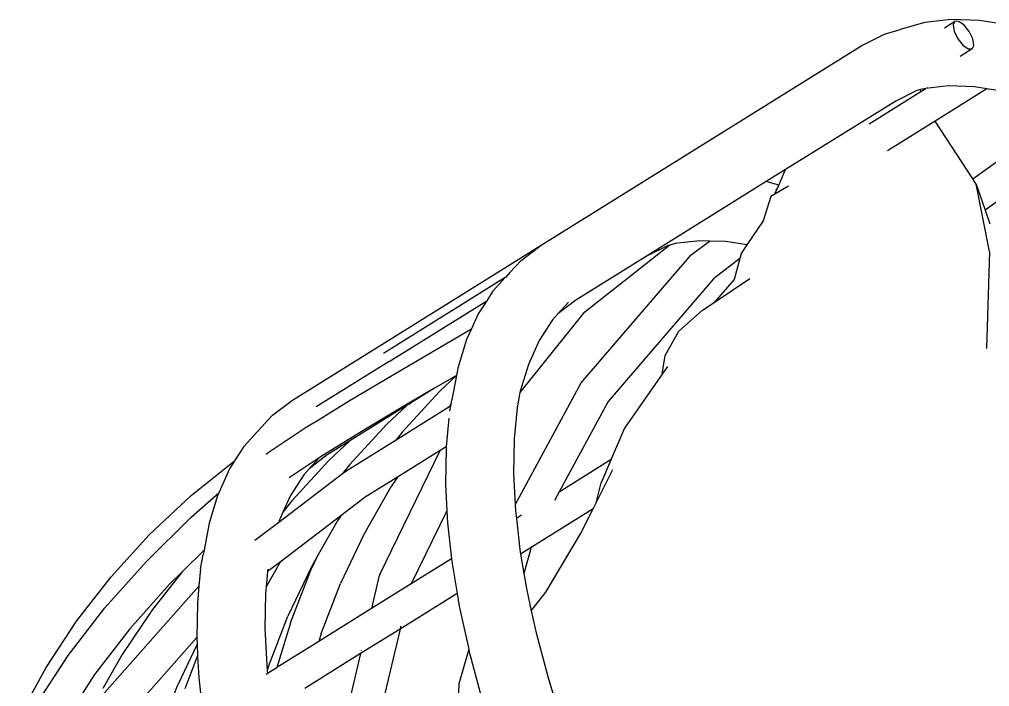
# Model space of a CAD drawing. Header units: millimetres. Extents: x -12551121 to 353735, y 112272 to 285506.
# Drawn here: x -12550907 to -12550387, y 174204 to 174561 of the extents above; entities that cross this region are included whole.
import ezdxf

# ---------------------------------------------------------------- set-up
doc = ezdxf.new("R2010")
doc.units = ezdxf.units.MM
doc.header["$MEASUREMENT"] = 0
doc.layers.add('Edges', color=7, linetype='Continuous')

# ---------------------------------------------------------------- blocks, each defined once
blk = doc.blocks.new('hanging rattan chair pl')
at = {"layer": 'Edges'}
for p, q in [((559.51, 667.63), (544.14, 642.3)), ((558.85, 657.07), (544.47, 628.82)), ((560.33, 621.62), (574.07, 648.59)), ((544.14, 642.3), (530.7, 615.69)), ((544.47, 628.82), (532.12, 598.97)), ((573.34, 627.74), (547.06, 549.45)), ((548.49, 592.96), (560.33, 621.62)), ((558.4, 603.45), (569.02, 621.49)), ((530.7, 615.69), (519.29, 587.87)), ((570.39, 564.21), (586.63, 612.59)), ((545.53, 577.26), (558.4, 603.45)), ((605.43, 608.2), (587.28, 585.71)), ((532.12, 598.97), (521.68, 567.56)), ((538.4, 562.64), (548.49, 592.96)), ((519.29, 587.87), (510, 558.92)), ((573.56, 565.88), (587.28, 585.71)), ((590.95, 583.28), (579.24, 568.76)), ((589.57, 574), (607.36, 581.7)), ((535.97, 553.45), (545.53, 577.26)), ((579.24, 568.76), (589.57, 574)), ((521.68, 567.56), (512.98, 534.64)), ((573.56, 565.88), (579.24, 568.76)), ((535.97, 553.45), (538.4, 562.64)), ((554.41, 554.67), (570.39, 564.21)), ((570.39, 564.21), (571.11, 564.64)), ((571.11, 564.64), (573.56, 565.88)), ((510, 558.92), (502.93, 528.91)), ((531.76, 537.52), (535.97, 553.45)), ((547.06, 549.45), (554.41, 554.67)), ((539.57, 544.12), (547.06, 549.45)), ((539.57, 544.12), (533.66, 539.15)), ((605.96, 541.71), (605.93, 540.81)), ((520.57, 527.9), (531.76, 537.52)), ((531.76, 537.52), (533.66, 539.15)), ((584.27, 530.12), (601.96, 539.09)), ((603, 538.68), (584.85, 516.18)), ((601.96, 539.09), (604.39, 540.14)), ((603, 538.68), (604.39, 540.14)), ((604.39, 540.14), (605.93, 540.81)), ((605.93, 540.81), (605.73, 535.01)), ((512.98, 534.64), (508.99, 515.35)), ((589.57, 517.73), (605.73, 535.01)), ((604.8, 508.54), (605.73, 535.01)), ((502.93, 528.91), (498.39, 499.39)), ((509.56, 516.14), (520.57, 527.9)), ((568.28, 520.57), (584.27, 530.12)), ((621.68, 492.37), (622.91, 527.58)), ((565.3, 518.46), (568.28, 520.57)), ((621.68, 492.37), (655.88, 524.61)), ((500.73, 503.91), (508.99, 515.35)), ((508.99, 515.35), (509.56, 516.14)), ((557.58, 505.33), (565.3, 518.46)), ((558.67, 513.75), (565.3, 518.46)), ((568.37, 492.37), (584.85, 516.18)), ((588.63, 516.69), (569.68, 493.21)), ((588.63, 516.69), (589.57, 517.73)), ((540.76, 511.17), (538.71, 495.27)), ((557.57, 512.97), (558.67, 513.75)), ((557.58, 505.33), (558.67, 513.75)), ((552.33, 464.65), (557.58, 505.33)), ((601.84, 505.38), (583.69, 482.89)), ((601.84, 505.38), (604.8, 508.54)), ((603.64, 475.37), (604.8, 508.54)), ((620.81, 467.42), (664.94, 509.02)), ((494.17, 491.23), (498.39, 499.39)), ((498.39, 499.39), (500.73, 503.91)), ((538.71, 495.27), (533.21, 452.71)), ((537.62, 494.1), (538.71, 495.27)), ((489.97, 478.16), (494.17, 491.23)), ((529.42, 482.75), (535.22, 490.78)), ((532.27, 483.44), (535.22, 490.78)), ((535.22, 490.78), (537.62, 494.1)), ((569.68, 493.21), (564.26, 485.38)), ((564.26, 485.38), (568.37, 492.37)), ((620.47, 491.24), (620.52, 491.28)), ((620.81, 467.42), (621.68, 492.37)), ((553.65, 467.34), (564.26, 485.38)), ((503.48, 481.02), (502, 457.15)), ((503.73, 482.98), (503.48, 481.02)), ((519.6, 459.38), (520.8, 478.62)), ((523.33, 471), (529.42, 482.75)), ((523.37, 455.22), (532.27, 483.44)), ((567.21, 459.08), (583.69, 482.89)), ((489.97, 478.16), (487.34, 469.67)), ((590.94, 463.39), (603.64, 475.37)), ((602.77, 450.22), (603.64, 475.37)), ((487.34, 469.67), (485.61, 456.3)), ((522, 466.84), (523.33, 471)), ((519.6, 459.38), (522, 466.84)), ((520.45, 454.81), (522, 466.84)), ((550.24, 448.48), (552.33, 464.65)), ((552.33, 464.65), (553.65, 467.34)), ((589.98, 462.36), (590.94, 463.39)), ((619.55, 431.46), (620.81, 467.42)), ((619.6, 466.28), (620.63, 467.25)), ((662.03, 454.75), (679.64, 465.84)), ((519.42, 456.34), (519.6, 459.38)), ((589.98, 462.36), (548.59, 401.19)), ((552.49, 434.04), (567.21, 459.08)), ((485.61, 456.3), (480.13, 299.36)), ((502, 457.15), (501.73, 448.47)), ((518.59, 430.15), (519.42, 456.34)), ((519.95, 440.55), (523.37, 455.22)), ((519.95, 440.55), (520.45, 454.81)), ((531.01, 447.2), (533.21, 452.71)), ((533.21, 452.71), (532.85, 449.89)), ((648.54, 440.97), (662.03, 454.75)), ((501.73, 448.47), (501.17, 430.56)), ((532.85, 449.89), (531.76, 418.69)), ((549.53, 428.02), (550.24, 448.48)), ((578.36, 414.15), (602.77, 450.22)), ((601.88, 424.76), (602.77, 450.22)), ((649.14, 441.16), (673.73, 447.75)), ((493.54, 401.12), (495.14, 447.01)), ((522.1, 418.99), (531.01, 447.2)), ((518.68, 404.31), (519.95, 440.55)), ((625.94, 433.82), (648.54, 440.97)), ((648.54, 440.97), (649.14, 441.16)), ((549.53, 428.02), (552.49, 434.04)), ((619.55, 431.46), (625.94, 433.82)), ((501.17, 430.56), (500.76, 403.21)), ((518.19, 403.02), (518.59, 430.15)), ((548.59, 401.19), (549.53, 428.02)), ((604.23, 425.78), (619.55, 431.46)), ((584.09, 417.06), (601.88, 424.76)), ((601.88, 424.76), (604.23, 425.78)), ((518.68, 404.31), (522.1, 418.99)), ((529.84, 413.91), (531.76, 418.69)), ((531.76, 418.69), (530.6, 385.4)), ((578.36, 414.15), (584.09, 417.06)), ((682.37, 411.56), (707.17, 417.13)), ((520.94, 385.69), (529.84, 413.91)), ((565.63, 407.69), (578.36, 414.15)), ((658.81, 405.25), (682.37, 411.56)), ((548.93, 397.72), (565.63, 407.69)), ((485.6, 324.68), (488.29, 401.58)), ((493.54, 401.12), (491.39, 339.51)), ((500.76, 403.21), (500.42, 354.47)), ((518.08, 387.03), (518.19, 403.02)), ((518.08, 387.03), (518.61, 402.29)), ((518.61, 402.29), (518.68, 404.31)), ((518.98, 403.2), (518.61, 402.29)), ((548.46, 397.37), (548.59, 401.19)), ((636.58, 398.22), (647.41, 401.64)), ((647.41, 401.64), (642.57, 389.87)), ((647.41, 401.64), (658.81, 405.25)), ((535.86, 388.44), (548.46, 397.37)), ((548.46, 397.37), (548.93, 397.72)), ((628, 395.04), (636.58, 398.22)), ((600.45, 383.87), (615.78, 390.51)), ((615.78, 390.51), (618.15, 391.39)), ((617.92, 384.74), (628, 395.04)), ((617.92, 384.74), (618.15, 391.39)), ((618.15, 391.39), (628, 395.04)), ((517.99, 373.45), (518.08, 387.03)), ((518.11, 373.55), (520.94, 385.69)), ((529.9, 383.66), (530.6, 385.4)), ((532.66, 385.98), (530.56, 384.21)), ((530.6, 385.4), (530.56, 384.21)), ((642.57, 389.87), (624.76, 358.16)), ((518.11, 373.55), (528.18, 382.21)), ((529.9, 383.66), (528.18, 382.21)), ((530.56, 384.21), (529.9, 383.66)), ((593.84, 380.81), (554.86, 317.49)), ((578.79, 373.18), (593.84, 380.81)), ((593.84, 380.81), (596.48, 382.15)), ((596.48, 382.15), (600.45, 383.87)), ((600.34, 380.64), (600.45, 383.87)), ((616.56, 345.7), (617.92, 384.74)), ((617.56, 384.37), (617.92, 384.74)), ((504.08, 359.2), (515.09, 370.96)), ((515.09, 370.96), (517.99, 373.45)), ((517.99, 373.45), (518.11, 373.55)), ((562.8, 363.63), (578.79, 373.18)), ((500.42, 354.12), (504.08, 359.2)), ((549.29, 354.04), (562.8, 363.63)), ((599.51, 356.83), (602.28, 361.34)), ((495.25, 346.96), (500.42, 354.12)), ((500.42, 354.47), (500.42, 354.12)), ((542.88, 348.53), (549.29, 354.04)), ((548.58, 353.53), (549.29, 354.04)), ((570.7, 310.04), (599.51, 356.83)), ((599.51, 356.83), (598.36, 323.97)), ((624.76, 358.16), (616.56, 345.7)), ((523.15, 298.08), (542.88, 348.53)), ((542.35, 348.07), (542.88, 348.53)), ((491.39, 339.51), (495.25, 346.96)), ((532.14, 337.16), (542.35, 348.07)), ((616.56, 345.7), (614.5, 342.57)), ((488.69, 334.29), (491.39, 339.51)), ((614.5, 342.57), (603.52, 325.89)), ((614.5, 342.57), (606.58, 334.9)), ((485.6, 324.68), (488.69, 334.29)), ((523.94, 325.81), (532.14, 337.16)), ((598.36, 323.97), (606.58, 334.9)), ((484.49, 321.22), (485.6, 324.53)), ((485.6, 324.53), (485.6, 324.68)), ((517.85, 314.05), (523.94, 325.81)), ((587.39, 309.38), (598.36, 323.97)), ((484.49, 321.22), (481.86, 312.73)), ((554.86, 317.49), (524.79, 232.2)), ((481.86, 312.73), (480.13, 299.36)), ((516.52, 309.9), (517.85, 314.05)), ((513.96, 301.92), (516.52, 309.9)), ((514.97, 297.86), (516.52, 309.9)), ((541.83, 228.14), (570.7, 310.04)), ((572.36, 277.48), (587.39, 309.38)), ((480.13, 299.36), (473.07, 96.96)), ((513.4, 252.96), (514.97, 297.86)), ((514.44, 239.49), (523.15, 298.08)), ((572.36, 277.48), (564.46, 271.18)), ((570.24, 273), (572.36, 277.48)), ((564.46, 271.18), (556.81, 258.27)), ((553.44, 241.82), (556.81, 258.27)), ((510.77, 177.72), (513.4, 252.96)), ((514.11, 240.85), (513.4, 252.96)), ((514.14, 240.34), (514.11, 240.85)), ((514.44, 239.49), (514.11, 240.85)), ((514.41, 239.24), (514.42, 239.31)), ((515.15, 236.61), (514.44, 239.49)), ((553.44, 241.82), (552.92, 234.2)), ((520.4, 224.46), (515.15, 236.61)), ((547.72, 218.85), (552.92, 234.2)), ((552.92, 234.2), (551.35, 211.2)), ((524.79, 232.2), (523.15, 220.03)), ((523.15, 220.03), (520.4, 224.46)), ((539.46, 210.55), (541.83, 228.14)), ((527.79, 212.57), (523.15, 220.03)), ((539.46, 210.55), (547.72, 218.85)), ((535.05, 203.63), (527.79, 212.57)), ((535.05, 203.63), (537.49, 208.57)), ((537.49, 208.57), (539.46, 210.55)), ((528.19, 189.7), (535.05, 203.63)), ((518.91, 179.71), (528.19, 189.7)), ((510.35, 165.58), (510.77, 177.72)), ((515.71, 172.83), (510.77, 177.72)), ((518.91, 177.15), (518.5, 176.61)), ((518.9, 168.61), (518.91, 177.15)), ((518.91, 177.15), (518.91, 179.71)), ((515.71, 172.83), (510.35, 165.58)), ((517.02, 174.6), (515.71, 172.83)), ((518.5, 176.61), (517.02, 174.6)), ((517.14, 175.52), (517.02, 174.6)), ((507.92, 96.02), (510.35, 165.58)), ((602.87, 92.71), (647.16, 120.07)), ((511.38, 114.48), (510.24, 81.77)), ((527.72, 83.12), (528.77, 113.14)), ((473.07, 96.96), (473.86, 83.5)), ((508.63, 83.9), (507.92, 96.02)), ((602.87, 92.71), (568.07, 80.81)), ((473.86, 83.5), (475.89, 74.85)), ((508.66, 83.39), (508.63, 83.9)), ((509.22, 81.5), (508.63, 83.9)), ((568.07, 80.81), (582.51, 83.63)), ((577.39, 34.36), (582.51, 83.63)), ((582.51, 83.63), (590.02, 85.09)), ((509.22, 81.5), (509.13, 81.48)), ((510.24, 81.77), (509.22, 81.5)), ((509.67, 79.67), (509.22, 81.5)), ((510.12, 78.61), (509.67, 79.67)), ((510.24, 81.77), (510.12, 78.61)), ((514.92, 67.51), (510.12, 78.61)), ((526.58, 50.36), (527.72, 83.12)), ((564.71, 81), (527.72, 83.12)), ((564.71, 81), (559.99, 35.56)), ((568.07, 80.81), (564.71, 81)), ((479.16, 61.52), (475.89, 74.85)), ((510.1, 77.84), (510.09, 77.57)), ((522.31, 55.62), (514.92, 67.51)), ((484.82, 48.42), (479.16, 61.52)), ((486.92, 53.74), (486.69, 47.23)), ((504.12, 46.62), (504.38, 54.19)), ((526.58, 50.36), (522.31, 55.62)), ((492.78, 35.6), (484.82, 48.42)), ((486.69, 47.23), (487.92, 48.98)), ((487.8, 45.4), (486.69, 47.23)), ((487.92, 48.98), (491.16, 50.18)), ((491.16, 50.18), (495.53, 50.51)), ((495.53, 50.51), (499.87, 49.88)), ((499.87, 49.88), (503.01, 48.45)), ((503.01, 48.45), (504.12, 46.62)), ((531.73, 44.03), (526.58, 50.36)), ((490.94, 43.98), (487.8, 45.4)), ((495.28, 43.35), (490.94, 43.98)), ((499.65, 43.68), (495.28, 43.35)), ((502.89, 44.88), (499.65, 43.68)), ((504.12, 46.62), (502.89, 44.88)), ((502.94, 23.1), (492.78, 35.6))]:
    blk.add_line(p, q, dxfattribs=at)

msp = doc.modelspace()

# ---------------------------------------------------------------- block references
at = {"xscale": -1, "rotation": 119.8968370716296}
msp.add_blockref('hanging rattan chair pl', (-12550607.45, 175005.78), dxfattribs=at)

doc.saveas('drawing.dxf')
